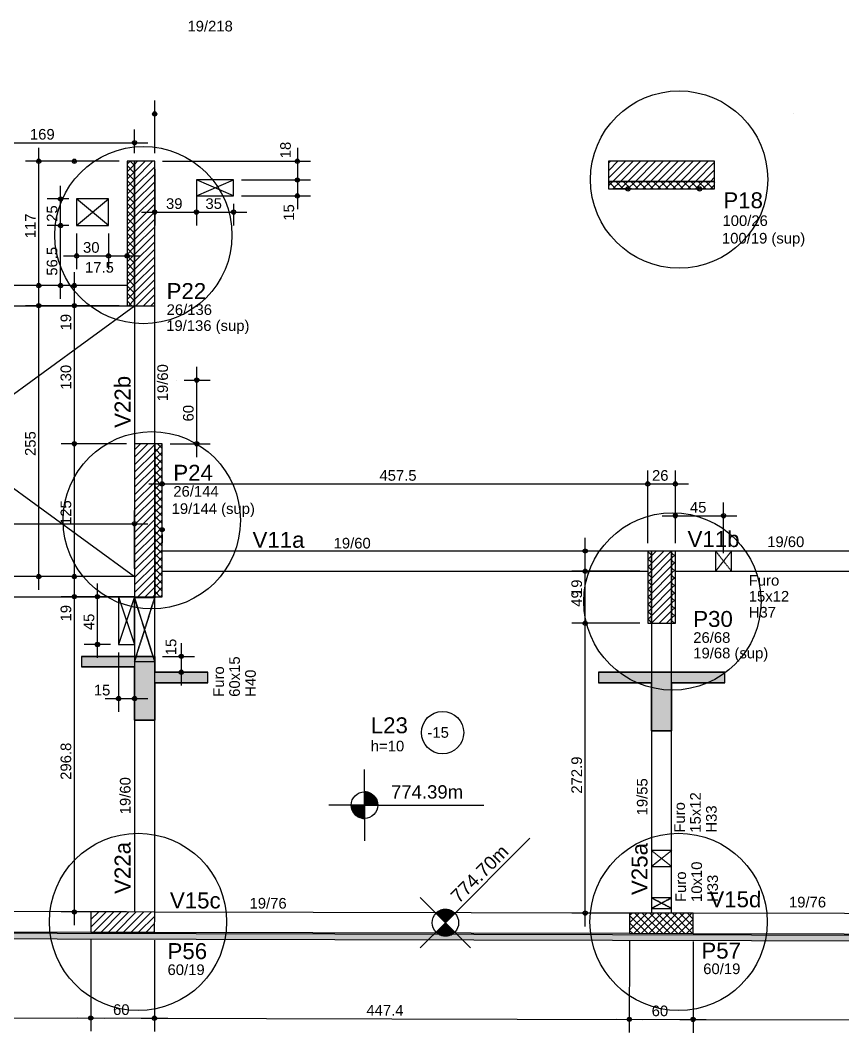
# Model space of a CAD drawing. Header units: millimetres. Extents: x 787 to 8287, y -592 to 17063.
# Drawn here: x 4364 to 5139, y 14304 to 15257 of the extents above; entities that cross this region are included whole.
import ezdxf

# ---------------------------------------------------------------- set-up
doc = ezdxf.new("R2010")
doc.units = ezdxf.units.MM
doc.linetypes.add('ESTILO_TQS_0001', pattern=[1, 0.7, -0.3])
for name, color, linetype in [('1', 1, 'Continuous'), ('10', 10, 'Continuous'), ('2', 2, 'Continuous'), ('3', 3, 'Continuous'), ('4', 4, 'Continuous'), ('6', 6, 'Continuous'), ('Painéis', 200, 'Continuous')]:
    doc.layers.add(name, color=color, linetype=linetype)
doc.styles.get("Standard").update_dxf_attribs({"font": 'arial.ttf'})

msp = doc.modelspace()

# ---------------------------------------------------------------- linework, layer by layer
at = {"layer": '1', "linetype": 'Continuous'}
for p, q in [((4490.8, 15131.8), (4490.8, 15181.41)), ((5092.3, 15168.91), (5092.3, 15168.91)), ((4471.8, 15131.8), (4471.8, 15154.21)), ((4290.31, 15141.71), (4484.3, 15141.71)), ((4381.67, 14994.8), (4381.67, 15136.8)), ((4625.19, 15136.8), (4625.19, 15094.18)), ((4457.3, 15124.3), (4369.17, 15124.3)), ((4457.3, 15124.3), (4402.65, 15124.3)), ((4464.8, 15121.46), (4467.65, 15124.3)), ((4464.8, 15124.3), (4464.8, 15124.3)), ((4464.8, 15124.3), (4464.8, 15124.3)), ((4464.8, 15114.39), (4471.8, 15121.39)), ((4464.8, 15120.17), (4471.8, 15113.17)), ((4467.74, 15124.3), (4471.8, 15120.24)), ((4471.8, 15107.25), (4488.86, 15124.3)), ((4471.8, 15114.32), (4481.79, 15124.3)), ((4471.8, 15121.39), (4474.72, 15124.3)), ((4471.8, 15124.3), (4471.8, 15124.3)), ((4490.8, 15124.3), (4490.8, 15124.3)), ((4490.8, 15124.3), (4490.8, 15124.3)), ((4490.8, 15124.3), (4490.8, 15124.3)), ((4498.3, 15124.3), (4637.69, 15124.3)), ((4918.3, 15108.26), (4934.34, 15124.3)), ((4918.3, 15115.33), (4927.26, 15124.3)), ((4918.3, 15122.41), (4920.19, 15124.3)), ((4918.3, 15124.3), (4918.3, 15124.3)), ((4918.3, 15124.3), (4918.3, 15124.3)), ((4918.3, 15124.3), (4918.3, 15124.3)), ((4918.3, 15124.3), (4918.3, 15124.3)), ((4918.3, 15124.3), (4918.3, 15124.3)), ((4918.3, 15124.3), (4918.3, 15124.3)), ((4922.41, 15105.3), (4941.41, 15124.3)), ((4929.48, 15105.3), (4948.48, 15124.3)), ((4936.55, 15105.3), (4955.55, 15124.3)), ((4943.62, 15105.3), (4962.62, 15124.3)), ((4950.69, 15105.3), (4969.69, 15124.3)), ((4957.76, 15105.3), (4976.76, 15124.3)), ((4964.83, 15105.3), (4983.83, 15124.3)), ((4971.9, 15105.3), (4990.9, 15124.3)), ((4978.98, 15105.3), (4997.98, 15124.3)), ((4986.05, 15105.3), (5005.05, 15124.3)), ((4993.12, 15105.3), (5012.12, 15124.3)), ((5000.19, 15105.3), (5018.3, 15123.41)), ((5018.3, 15124.3), (5018.3, 15124.3)), ((5018.3, 15124.3), (5018.3, 15124.3)), ((5018.3, 15124.3), (5018.3, 15124.3)), ((4464.8, 15107.32), (4471.8, 15114.32)), ((4464.8, 15113.1), (4471.8, 15106.1)), ((4471.8, 15100.18), (4490.8, 15119.18)), ((4471.8, 15093.1), (4490.8, 15112.1)), ((4490.8, 15116.8), (4490.8, 15063.94)), ((4625.19, 15119.18), (4625.19, 15079.18)), ((4968.3, 15114.8), (4968.3, 15114.8)), ((5007.26, 15105.3), (5018.3, 15116.34)), ((4402.13, 15051.3), (4402.13, 15101.3)), ((4464.8, 15100.25), (4471.8, 15107.25)), ((4464.8, 15106.03), (4471.8, 15099.03)), ((4471.8, 15086.03), (4490.8, 15105.03)), ((4530.12, 15106.68), (4530.12, 15106.68)), ((4565.12, 15106.68), (4565.12, 15106.68)), ((4565.12, 15106.68), (4565.12, 15106.68)), ((4572.62, 15106.68), (4637.69, 15106.68)), ((4572.62, 15106.68), (4637.69, 15106.68)), ((4918.3, 15101.19), (4922.41, 15105.3)), ((4918.3, 15105.09), (4925.08, 15098.3)), ((4922.48, 15098.3), (4929.48, 15105.3)), ((4925.15, 15105.3), (4932.15, 15098.3)), ((4929.55, 15098.3), (4936.55, 15105.3)), ((4932.22, 15105.3), (4939.22, 15098.3)), ((4936.62, 15098.3), (4943.62, 15105.3)), ((4939.29, 15105.3), (4946.29, 15098.3)), ((4943.69, 15098.3), (4950.69, 15105.3)), ((4946.36, 15105.3), (4953.36, 15098.3)), ((4950.76, 15098.3), (4957.76, 15105.3)), ((4953.43, 15105.3), (4960.43, 15098.3)), ((4957.83, 15098.3), (4964.83, 15105.3)), ((4960.5, 15105.3), (4967.5, 15098.3)), ((4964.9, 15098.3), (4971.9, 15105.3)), ((4967.57, 15105.3), (4974.57, 15098.3)), ((4971.98, 15098.3), (4978.98, 15105.3)), ((4974.64, 15105.3), (4981.64, 15098.3)), ((4979.05, 15098.3), (4986.05, 15105.3)), ((4981.72, 15105.3), (4988.72, 15098.3)), ((4986.12, 15098.3), (4993.12, 15105.3)), ((4988.79, 15105.3), (4995.79, 15098.3)), ((4993.19, 15098.3), (5000.19, 15105.3)), ((4995.86, 15105.3), (5002.86, 15098.3)), ((5000.26, 15098.3), (5007.26, 15105.3)), ((5002.93, 15105.3), (5009.93, 15098.3)), ((5007.33, 15098.3), (5014.33, 15105.3)), ((5010, 15105.3), (5017, 15098.3)), ((5014.33, 15105.3), (5018.3, 15109.27)), ((5014.4, 15098.3), (5018.3, 15102.2)), ((5017.07, 15105.3), (5018.3, 15104.08)), ((4464.8, 15093.18), (4471.8, 15100.18)), ((4464.8, 15098.96), (4471.8, 15091.96)), ((4464.8, 15086.1), (4471.8, 15093.11)), ((4464.8, 15091.89), (4471.8, 15084.89)), ((4471.8, 15078.96), (4490.8, 15097.96)), ((4530.12, 15099.18), (4530.12, 15063.94)), ((4530.12, 15091.68), (4530.12, 15091.68)), ((4565.12, 15091.68), (4565.12, 15091.68)), ((4565.12, 15091.68), (4565.12, 15091.68)), ((4572.62, 15091.68), (4637.69, 15091.68)), ((4918.3, 15098.3), (4918.3, 15098.3)), ((4918.3, 15098.3), (4918.3, 15098.3)), ((4918.3, 15098.3), (4918.3, 15098.3)), ((4939.9, 15098.3), (4924.05, 15098.3)), ((4947.4, 15098.3), (4947.4, 15098.3)), ((4986.89, 15098.3), (4986.89, 15098.3)), ((4994.39, 15098.3), (5016.56, 15098.3)), ((5018.3, 15098.3), (5018.3, 15098.3)), ((4409.81, 15088.8), (4389.63, 15088.8)), ((4417.31, 15088.8), (4417.31, 15088.8)), ((4464.8, 15079.03), (4471.8, 15086.03)), ((4464.8, 15084.82), (4471.8, 15077.82)), ((4471.8, 15071.89), (4490.8, 15090.89)), ((4471.8, 15064.82), (4490.8, 15083.82)), ((4530.12, 15084.18), (4530.12, 15063.94)), ((4565.12, 15084.18), (4565.12, 15063.94)), ((4402.13, 14994.8), (4402.13, 15076.3)), ((4464.8, 15071.96), (4471.8, 15078.96)), ((4464.8, 15077.75), (4471.8, 15070.75)), ((4471.8, 15057.75), (4490.8, 15076.75)), ((4478.3, 15076.44), (4542.62, 15076.44)), ((4517.62, 15076.44), (4577.62, 15076.44)), ((4409.81, 15063.8), (4389.63, 15063.8)), ((4409.81, 15063.8), (4389.63, 15063.8)), ((4417.31, 15063.8), (4417.31, 15063.8)), ((4417.31, 15063.8), (4417.31, 15063.8)), ((4417.31, 15063.8), (4417.31, 15063.8)), ((4447.31, 15063.8), (4447.31, 15063.8)), ((4447.31, 15063.8), (4447.31, 15063.8)), ((4464.8, 15064.89), (4471.8, 15071.89)), ((4464.8, 15070.68), (4471.8, 15063.67)), ((4464.8, 15057.82), (4471.8, 15064.82)), ((4464.8, 15063.6), (4471.8, 15056.6)), ((4471.8, 15050.68), (4490.8, 15069.68)), ((4417.31, 15056.3), (4417.31, 15022.67)), ((4447.31, 15056.3), (4447.31, 15022.67)), ((4447.31, 15056.3), (4447.31, 15022.67)), ((4464.8, 15050.75), (4471.8, 15057.75)), ((4464.8, 15056.78), (4464.8, 15056.78)), ((4464.8, 15056.53), (4471.8, 15049.53)), ((4471.8, 15043.61), (4490.8, 15062.61)), ((4471.8, 15036.54), (4490.8, 15055.54)), ((4481.3, 15056.3), (4481.3, 15056.3)), ((4464.8, 15043.68), (4471.8, 15050.68)), ((4464.8, 15049.46), (4471.8, 15042.46)), ((4464.8, 15049.28), (4464.8, 15022.67)), ((4464.8, 15036.61), (4471.8, 15043.61)), ((4471.8, 15029.46), (4490.8, 15048.46)), ((4404.81, 15035.17), (4459.81, 15035.17)), ((4434.81, 15035.17), (4477.3, 15035.17)), ((4464.8, 15042.39), (4471.8, 15035.39)), ((4464.8, 15029.54), (4471.8, 15036.54)), ((4464.8, 15035.32), (4471.8, 15028.32)), ((4471.8, 15022.39), (4490.8, 15041.39)), ((4471.8, 15015.32), (4490.8, 15034.32)), ((4464.8, 15022.46), (4471.8, 15029.47)), ((4464.8, 15028.25), (4471.8, 15021.25)), ((4471.8, 15008.25), (4490.8, 15027.25)), ((4415.15, 14975.8), (4415.15, 15019.8)), ((4464.8, 15015.39), (4471.8, 15022.4)), ((4464.8, 15021.18), (4471.8, 15014.18)), ((4464.8, 15008.32), (4471.8, 15015.33)), ((4471.8, 15001.18), (4490.8, 15020.18)), ((4440.61, 15007.3), (4369.17, 15007.3)), ((4414.13, 15007.3), (4389.63, 15007.3)), ((4440.61, 15007.3), (4402.65, 15007.3)), ((4421.63, 15007.3), (4421.63, 15007.3)), ((4448.11, 15007.3), (4448.11, 15007.3)), ((4448.11, 15007.3), (4448.11, 15007.3)), ((4464.8, 15014.11), (4471.8, 15007.1)), ((4464.8, 15001.25), (4471.8, 15008.25)), ((4464.8, 15007.04), (4471.8, 15000.03)), ((4471.8, 14994.11), (4490.8, 15013.11)), ((4473.07, 14988.3), (4490.8, 15006.04)), ((4381.67, 14720.8), (4381.67, 15000.8)), ((4415.15, 14845.8), (4415.15, 15000.8)), ((4464.8, 14994.18), (4471.8, 15001.18)), ((4464.8, 14999.97), (4471.8, 14992.96)), ((4480.14, 14988.3), (4490.8, 14998.97)), ((4457.3, 14988.3), (4369.17, 14988.3)), ((4449.8, 14988.3), (4402.65, 14988.3)), ((4449.8, 14988.3), (4402.65, 14988.3)), ((4457.3, 14988.3), (4457.3, 14988.3)), ((4457.3, 14988.3), (4457.3, 14988.3)), ((4464.8, 14992.89), (4469.39, 14988.3)), ((4464.8, 14988.3), (4464.8, 14988.3)), ((4466, 14988.3), (4471.8, 14994.11)), ((4487.21, 14988.3), (4490.8, 14991.9)), ((4530.48, 14845.8), (4530.48, 14930.8)), ((4511.02, 14918.3), (4511.02, 14918.3)), ((4518.52, 14918.3), (4542.98, 14918.3)), ((4415.15, 14720.8), (4415.15, 14870.8)), ((4464.3, 14858.3), (4402.65, 14858.3)), ((4464.3, 14858.3), (4402.65, 14858.3)), ((4471.8, 14845.62), (4484.49, 14858.3)), ((4471.8, 14852.69), (4477.42, 14858.3)), ((4471.8, 14858.3), (4471.8, 14858.3)), ((4471.8, 14858.3), (4471.8, 14858.3)), ((4471.8, 14838.55), (4490.8, 14857.55)), ((4490.8, 14857.55), (4491.56, 14858.3)), ((4490.8, 14850.48), (4497.8, 14857.48)), ((4490.8, 14853.75), (4497.8, 14846.75)), ((4493.32, 14858.3), (4497.8, 14853.83)), ((4497.8, 14858.3), (4497.8, 14858.3)), ((4505.3, 14858.3), (4542.98, 14858.3)), ((4471.8, 14831.48), (4490.8, 14850.48)), ((4471.8, 14824.41), (4490.8, 14843.41)), ((4490.8, 14843.41), (4497.8, 14850.41)), ((4490.8, 14846.68), (4497.8, 14839.68)), ((4471.8, 14817.34), (4490.8, 14836.34)), ((4490.8, 14836.34), (4497.8, 14843.34)), ((4490.8, 14839.61), (4497.8, 14832.61)), ((4490.8, 14829.26), (4497.8, 14836.26)), ((4471.8, 14810.26), (4490.8, 14829.26)), ((4490.8, 14832.54), (4497.8, 14825.54)), ((4490.8, 14822.19), (4497.8, 14829.19)), ((4490.8, 14825.47), (4497.8, 14818.47)), ((4497.8, 14764.8), (4497.8, 14832.99)), ((4955.3, 14764.8), (4955.3, 14832.99)), ((4955.3, 14764.8), (4955.3, 14832.99)), ((4981.3, 14764.8), (4981.3, 14832.99)), ((4981.3, 14764.8), (4981.3, 14832.99)), ((4471.8, 14803.19), (4490.8, 14822.19)), ((4471.8, 14796.12), (4490.8, 14815.12)), ((4485.3, 14820.49), (4967.8, 14820.49)), ((4490.8, 14815.12), (4497.8, 14822.12)), ((4490.8, 14818.4), (4497.8, 14811.4)), ((4490.8, 14808.05), (4497.8, 14815.05)), ((4942.8, 14820.49), (4993.8, 14820.49)), ((4471.8, 14789.05), (4490.8, 14808.05)), ((4490.8, 14811.33), (4497.8, 14804.33)), ((4490.8, 14800.98), (4497.8, 14807.98)), ((4471.8, 14781.98), (4490.8, 14800.98)), ((4490.8, 14804.26), (4497.8, 14797.26)), ((4490.8, 14793.91), (4497.8, 14800.91)), ((4490.8, 14797.19), (4497.8, 14790.19)), ((4981.3, 14764.8), (4981.3, 14802.99)), ((5026.7, 14755.3), (5026.7, 14802.99)), ((4471.8, 14740.8), (4471.8, 14795.5)), ((4471.8, 14774.91), (4490.8, 14793.91)), ((4471.8, 14767.84), (4490.8, 14786.84)), ((4481.3, 14786.3), (4481.3, 14786.3)), ((4490.8, 14786.84), (4497.8, 14793.84)), ((4490.8, 14790.12), (4497.8, 14783.12)), ((4490.8, 14779.77), (4497.8, 14786.77)), ((4968.8, 14790.49), (5039.2, 14790.49)), ((4109.3, 14783), (4484.3, 14783)), ((4471.8, 14760.77), (4490.8, 14779.77)), ((4490.8, 14783.04), (4497.8, 14776.04)), ((4490.8, 14772.7), (4497.8, 14779.7)), ((4497.8, 14780.37), (4497.8, 14780.37)), ((4471.8, 14753.7), (4490.8, 14772.7)), ((4490.8, 14775.97), (4497.8, 14768.97)), ((4490.8, 14765.62), (4497.8, 14772.62)), ((4490.8, 14768.9), (4497.8, 14761.9)), ((4497.8, 14772.87), (4497.8, 14764.92)), ((4896.34, 14725.8), (4896.34, 14769.8)), ((4471.8, 14746.62), (4490.8, 14765.62)), ((4471.8, 14739.55), (4490.8, 14758.55)), ((4490.8, 14758.55), (4497.8, 14765.55)), ((4490.8, 14761.83), (4497.8, 14754.83)), ((4490.8, 14751.48), (4497.8, 14758.48)), ((4471.8, 14732.48), (4490.8, 14751.48)), ((4490.8, 14754.76), (4497.8, 14747.76)), ((4490.8, 14744.41), (4497.8, 14751.41)), ((4497.8, 14757.3), (4497.8, 14757.3)), ((4911.61, 14757.3), (4883.84, 14757.3)), ((4911.61, 14757.3), (4883.84, 14757.3)), ((4896.34, 14676.81), (4896.34, 14750.8)), ((4919.11, 14757.3), (4919.11, 14757.3)), ((4919.11, 14757.3), (4919.11, 14757.3)), ((4955.3, 14756.36), (4956.24, 14757.3)), ((4955.3, 14757.3), (4955.3, 14757.3)), ((4955.3, 14757.3), (4955.3, 14757.3)), ((4955.3, 14756.95), (4958.8, 14753.45)), ((4955.3, 14749.29), (4958.8, 14752.79)), ((4955.3, 14749.88), (4958.8, 14746.38)), ((4958.8, 14738.65), (4977.46, 14757.31)), ((4958.8, 14745.72), (4970.39, 14757.31)), ((4958.8, 14752.79), (4963.32, 14757.31)), ((4958.8, 14731.57), (4977.8, 14750.57)), ((4977.8, 14755.67), (4981.3, 14752.17)), ((4977.8, 14750.57), (4981.3, 14754.07)), ((4977.8, 14748.6), (4981.3, 14745.1)), ((4981.3, 14757.3), (4981.3, 14757.3)), ((4981.3, 14757.3), (4981.3, 14757.3)), ((4981.3, 14757.3), (4981.3, 14757.3)), ((4415.15, 14701.8), (4415.15, 14745.8)), ((4471.8, 14725.41), (4490.8, 14744.41)), ((4490.8, 14747.69), (4497.8, 14740.69)), ((4490.8, 14737.34), (4497.8, 14744.34)), ((4490.8, 14740.62), (4497.8, 14733.62)), ((4955.3, 14742.22), (4958.8, 14745.72)), ((4955.3, 14742.81), (4958.8, 14739.31)), ((4955.3, 14735.15), (4958.8, 14738.65)), ((4958.8, 14724.5), (4977.8, 14743.5)), ((4977.8, 14743.5), (4981.3, 14747)), ((4977.8, 14741.53), (4981.3, 14738.03)), ((4977.8, 14736.43), (4981.3, 14739.93)), ((5026.7, 14747.8), (5026.7, 14747.8)), ((4464.3, 14733.3), (4369.17, 14733.3)), ((4429.86, 14733.3), (4402.65, 14733.3)), ((4429.86, 14733.3), (4402.65, 14733.3)), ((4437.36, 14733.3), (4437.36, 14733.3)), ((4437.36, 14733.3), (4437.36, 14733.3)), ((4471.8, 14718.34), (4490.8, 14737.34)), ((4471.8, 14733.3), (4471.8, 14733.3)), ((4471.8, 14733.3), (4471.8, 14733.3)), ((4474.84, 14714.3), (4490.8, 14730.27)), ((4490.8, 14730.27), (4497.8, 14737.27)), ((4490.8, 14733.55), (4497.8, 14726.55)), ((4490.8, 14723.2), (4497.8, 14730.2)), ((4509.8, 14738.3), (4509.8, 14738.3)), ((4517.3, 14738.3), (4626.44, 14738.3)), ((4947.8, 14738.3), (4883.84, 14738.3)), ((4947.8, 14738.3), (4883.84, 14738.3)), ((4955.3, 14738.3), (4955.3, 14738.3)), ((4955.3, 14738.3), (4955.3, 14738.3)), ((4955.3, 14735.74), (4958.8, 14732.24)), ((4955.3, 14728.07), (4958.8, 14731.57)), ((4958.8, 14717.43), (4977.8, 14736.43)), ((4958.8, 14710.36), (4977.8, 14729.36)), ((4977.8, 14734.45), (4981.3, 14730.95)), ((4977.8, 14729.36), (4981.3, 14732.86)), ((4415.15, 14404.96), (4415.15, 14726.8)), ((4436.89, 14656.8), (4436.89, 14726.8)), ((4481.91, 14714.3), (4490.8, 14723.2)), ((4490.8, 14726.48), (4497.8, 14719.48)), ((4490.8, 14716.13), (4497.8, 14723.13)), ((4497.8, 14726.3), (4497.8, 14726.3)), ((4955.3, 14728.67), (4958.8, 14725.17)), ((4955.3, 14721), (4958.8, 14724.5)), ((4955.3, 14721.6), (4958.8, 14718.1)), ((4958.8, 14703.29), (4977.8, 14722.29)), ((4968.3, 14723.31), (4968.3, 14723.31)), ((4977.8, 14727.38), (4981.3, 14723.88)), ((4977.8, 14722.29), (4981.3, 14725.79)), ((4977.8, 14720.31), (4981.3, 14716.81)), ((4464.3, 14714.3), (4402.65, 14714.3)), ((4464.3, 14714.3), (4402.65, 14714.3)), ((4449.31, 14714.3), (4424.39, 14714.3)), ((4456.81, 14714.3), (4456.81, 14714.3)), ((4471.8, 14714.3), (4471.8, 14714.3)), ((4471.8, 14714.3), (4471.8, 14714.3)), ((4488.98, 14714.3), (4490.8, 14716.13)), ((4490.8, 14719.4), (4495.9, 14714.3)), ((4496.05, 14714.3), (4497.8, 14716.06)), ((4955.3, 14713.93), (4958.8, 14717.43)), ((4955.3, 14714.53), (4958.8, 14711.03)), ((4955.3, 14706.86), (4958.8, 14710.36)), ((4958.8, 14696.22), (4977.8, 14715.22)), ((4977.8, 14715.22), (4981.3, 14718.72)), ((4977.8, 14713.24), (4981.3, 14709.74)), ((4977.8, 14708.15), (4981.3, 14711.65)), ((4896.34, 14403.92), (4896.34, 14701.81)), ((4955.3, 14707.46), (4958.8, 14703.96)), ((4955.3, 14699.79), (4958.8, 14703.29)), ((4958.96, 14689.31), (4977.8, 14708.15)), ((4966.03, 14689.31), (4977.8, 14701.08)), ((4977.8, 14706.17), (4981.3, 14702.67)), ((4977.8, 14701.08), (4981.3, 14704.58)), ((4955.3, 14700.39), (4958.8, 14696.89)), ((4955.3, 14692.72), (4958.8, 14696.22)), ((4955.3, 14693.32), (4958.8, 14689.82)), ((4973.1, 14689.31), (4977.8, 14694.01)), ((4977.8, 14699.1), (4981.3, 14695.6)), ((4977.8, 14694.01), (4981.3, 14697.51)), ((4977.8, 14692.03), (4980.52, 14689.31)), ((4947.8, 14689.31), (4883.84, 14689.31)), ((4947.8, 14689.31), (4883.84, 14689.31)), ((4955.3, 14689.31), (4955.3, 14689.31)), ((4955.3, 14689.31), (4955.3, 14689.31)), ((4980.17, 14689.31), (4981.3, 14690.43)), ((4449.31, 14669.3), (4424.39, 14669.3)), ((4456.81, 14669.3), (4456.81, 14669.3)), ((4456.81, 14669.3), (4456.81, 14669.3)), ((4471.81, 14669.3), (4471.81, 14669.3)), ((4515.8, 14670.64), (4515.8, 14630.64)), ((4456.81, 14661.8), (4456.81, 14605.85)), ((4471.81, 14661.8), (4471.81, 14605.85)), ((4490.8, 14658.14), (4490.8, 14658.14)), ((4498.3, 14658.14), (4528.3, 14658.14)), ((4490.8, 14643.14), (4490.8, 14643.14)), ((4498.3, 14643.14), (4528.3, 14643.14)), ((4444.31, 14618.35), (4484.31, 14618.35)), ((4688.43, 14518.03), (4688.43, 14551.59)), ((4688.43, 14530.53), (4688.43, 14505.53)), ((4688.43, 14529.93), (4692.26, 14529.93)), ((4688.43, 14529.13), (4694.16, 14529.13)), ((4688.43, 14528.34), (4695.49, 14528.34)), ((4688.43, 14527.55), (4696.53, 14527.55)), ((4688.43, 14526.75), (4697.37, 14526.75)), ((4688.43, 14525.96), (4698.08, 14525.96)), ((4688.43, 14525.17), (4698.69, 14525.17)), ((4688.43, 14524.38), (4699.2, 14524.38)), ((4688.43, 14523.58), (4699.63, 14523.58)), ((4688.43, 14522.79), (4699.99, 14522.79)), ((4688.43, 14522), (4700.28, 14522)), ((4688.43, 14521.2), (4700.52, 14521.2)), ((4688.43, 14520.41), (4700.7, 14520.41)), ((4688.43, 14519.62), (4700.82, 14519.62)), ((4688.43, 14518.03), (4654.87, 14518.03)), ((4675.93, 14518.03), (4700.93, 14518.03)), ((4688.43, 14517.24), (4675.93, 14517.24)), ((4688.43, 14516.45), (4676.03, 14516.45)), ((4688.43, 14515.65), (4676.15, 14515.65)), ((4688.43, 14514.86), (4676.33, 14514.86)), ((4688.43, 14514.07), (4676.57, 14514.07)), ((4688.43, 14513.28), (4676.87, 14513.28)), ((4688.43, 14512.48), (4677.23, 14512.48)), ((4688.43, 14511.69), (4677.65, 14511.69)), ((4688.43, 14510.9), (4678.16, 14510.9)), ((4688.43, 14510.1), (4678.76, 14510.1)), ((4688.43, 14518.83), (4700.9, 14518.83)), ((4688.43, 14518.03), (4800.93, 14518.03)), ((4688.43, 14518.03), (4688.43, 14484.47)), ((4688.43, 14509.31), (4679.47, 14509.31)), ((4688.43, 14508.52), (4680.32, 14508.52)), ((4688.43, 14507.73), (4681.35, 14507.73)), ((4688.43, 14506.93), (4682.68, 14506.93)), ((4688.43, 14506.14), (4684.58, 14506.14)), ((4764.66, 14407.37), (4844.21, 14486.92)), ((4764.66, 14407.37), (4740.93, 14431.1)), ((4464.3, 14417.46), (4402.65, 14417.46)), ((4430.77, 14403.22), (4445.15, 14417.52)), ((4430.79, 14410.29), (4438.08, 14417.54)), ((4430.81, 14417.36), (4431.01, 14417.56)), ((4433.18, 14398.55), (4452.22, 14417.51)), ((4440.25, 14398.53), (4459.29, 14417.49)), ((4447.32, 14398.52), (4466.36, 14417.47)), ((4454.39, 14398.5), (4473.43, 14417.45)), ((4461.46, 14398.48), (4480.5, 14417.44)), ((4468.53, 14398.47), (4487.58, 14417.42)), ((4471.8, 14417.46), (4471.8, 14417.46)), ((4755.82, 14416.21), (4773.5, 14398.53)), ((4755.82, 14398.53), (4773.5, 14416.21)), ((4756.25, 14415.78), (4758.96, 14418.49)), ((4756.81, 14415.22), (4760.86, 14419.28)), ((4757.37, 14414.66), (4762.37, 14419.66)), ((4757.93, 14414.1), (4763.66, 14419.83)), ((4758.49, 14413.54), (4764.82, 14419.87)), ((4759.05, 14412.98), (4765.88, 14419.81)), ((4759.61, 14412.42), (4766.87, 14419.68)), ((4760.17, 14411.86), (4767.79, 14419.48)), ((4760.73, 14411.3), (4768.65, 14419.22)), ((4761.29, 14410.74), (4769.47, 14418.91)), ((4761.86, 14410.18), (4770.24, 14418.56)), ((4762.42, 14409.62), (4770.97, 14418.17)), ((4762.98, 14409.06), (4771.65, 14417.73)), ((4763.54, 14408.49), (4772.3, 14417.26)), ((4764.1, 14407.93), (4772.92, 14416.75)), ((4951.3, 14416.42), (4883.84, 14416.42)), ((4938.16, 14400.27), (4954.4, 14416.43)), ((4938.18, 14407.35), (4947.33, 14416.45)), ((4938.2, 14414.42), (4940.26, 14416.47)), ((4942.42, 14397.46), (4961.47, 14416.41)), ((4943.09, 14416.46), (4962.05, 14397.41)), ((4949.49, 14397.44), (4968.54, 14416.4)), ((4950.16, 14416.44), (4969.12, 14397.4)), ((4956.56, 14397.43), (4975.61, 14416.38)), ((4957.23, 14416.42), (4976.19, 14397.38)), ((4958.8, 14416.42), (4958.8, 14416.42)), ((4963.64, 14397.41), (4982.68, 14416.36)), ((4964.3, 14416.41), (4983.26, 14397.36)), ((4970.71, 14397.39), (4989.75, 14416.35)), ((4971.38, 14416.39), (4990.33, 14397.34)), ((4977.78, 14397.37), (4996.82, 14416.33)), ((4978.45, 14416.37), (4997.4, 14397.33)), ((4985.52, 14416.36), (4998.17, 14403.64)), ((4992.59, 14416.34), (4998.19, 14410.71)), ((4460.79, 14407.98), (4460.79, 14407.98)), ((4475.6, 14398.45), (4490.8, 14413.57)), ((4482.67, 14398.43), (4490.78, 14406.5)), ((4764.66, 14407.37), (4740.93, 14383.64)), ((4765.22, 14406.81), (4756.38, 14397.97)), ((4765.78, 14406.25), (4757.01, 14397.49)), ((4766.34, 14405.69), (4757.66, 14397.01)), ((4766.9, 14405.13), (4758.35, 14396.58)), ((4764.66, 14407.37), (4788.39, 14383.64)), ((4938.18, 14407.22), (4947.9, 14397.45)), ((4938.2, 14414.29), (4954.97, 14397.43)), ((4968.18, 14406.9), (4968.18, 14406.9)), ((4984.85, 14397.36), (4998.19, 14410.63)), ((4430.76, 14398.6), (4430.76, 14398.6)), ((4430.76, 14398.6), (4430.76, 14398.6)), ((4489.74, 14398.42), (4490.77, 14399.43)), ((4490.76, 14398.45), (4490.76, 14398.45)), ((4490.76, 14398.45), (4490.76, 14398.45)), ((4767.46, 14404.57), (4759.08, 14396.19)), ((4768.02, 14404.01), (4759.85, 14395.84)), ((4768.58, 14403.45), (4760.66, 14395.53)), ((4769.14, 14402.89), (4761.53, 14395.27)), ((4769.7, 14402.33), (4762.45, 14395.07)), ((4770.26, 14401.77), (4763.43, 14394.93)), ((4770.83, 14401.21), (4764.49, 14394.87)), ((4771.39, 14400.65), (4765.65, 14394.91)), ((4771.95, 14400.09), (4766.95, 14395.08)), ((4772.51, 14399.52), (4768.44, 14395.46)), ((4773.07, 14398.96), (4770.35, 14396.24)), ((4938.16, 14400.15), (4940.83, 14397.46)), ((4938.16, 14397.38), (4938.16, 14397.38)), ((4938.16, 14397.38), (4938.16, 14397.38)), ((4991.92, 14397.34), (4998.17, 14403.56)), ((4998.16, 14397.23), (4998.16, 14397.23)), ((4998.16, 14397.23), (4998.16, 14397.23)), ((4430.75, 14391.1), (4430.54, 14305.1)), ((4430.75, 14391.1), (4430.54, 14305.1)), ((4490.75, 14390.95), (4490.54, 14304.96)), ((4490.75, 14390.95), (4490.54, 14304.96)), ((4938.14, 14389.88), (4937.93, 14303.88)), ((4998.14, 14389.73), (4997.93, 14303.74)), ((4998.14, 14389.73), (4997.93, 14303.74)), ((3929.57, 14318.8), (4443.07, 14317.57)), ((4418.07, 14317.63), (4503.07, 14317.43)), ((4478.07, 14317.49), (4950.46, 14316.35)), ((4925.46, 14316.41), (5010.46, 14316.21)), ((4985.46, 14316.27), (5437.56, 14315.18))]:
    msp.add_line(p, q, dxfattribs=at)
for points in [[(4464.8, 15007.3), (3921.8, 15007.3)], [(3921.8, 14988.3), (4464.8, 14988.3)], [(4471.8, 14988.3), (4471.8, 14858.3)], [(4490.8, 14858.3), (4490.8, 14988.3)], [(4955.3, 14757.3), (4497.8, 14757.3)], [(5442.31, 14757.3), (4981.3, 14757.3)], [(4471.8, 14733.3), (3921.81, 14733.3)], [(4497.8, 14738.3), (4955.3, 14738.3)], [(4981.3, 14738.3), (5442.31, 14738.3)], [(3921.81, 14714.3), (4471.8, 14714.3)], [(4471.8, 14714.3), (4471.8, 14417.46)], [(4490.8, 14417.59), (4490.8, 14714.3)], [(4958.8, 14689.31), (4958.8, 14416.42)], [(4977.8, 14416.38), (4977.8, 14689.31)], [(4688.43, 14530.53), (4688.43, 14518.03), (4700.93, 14518.03), (4700.92, 14518.49), (4700.86, 14519.28), (4700.76, 14520.07), (4700.6, 14520.89), (4700.4, 14521.62), (4700.12, 14522.45), (4699.78, 14523.25), (4699.41, 14524.01), (4698.93, 14524.81), (4698.35, 14525.63), (4697.65, 14526.46), (4697.06, 14527.07), (4696.27, 14527.76), (4695.73, 14528.18), (4695.14, 14528.57), (4694.44, 14528.99), (4693.73, 14529.35), (4692.65, 14529.8), (4691.66, 14530.11), (4690.87, 14530.29), (4689.91, 14530.45), (4689.13, 14530.51), (4688.43, 14530.53)], [(4688.43, 14505.53), (4688.43, 14518.03), (4675.93, 14518.03), (4675.93, 14517.58), (4675.99, 14516.79), (4676.09, 14516), (4676.26, 14515.18), (4676.45, 14514.44), (4676.73, 14513.62), (4677.07, 14512.82), (4677.45, 14512.06), (4677.92, 14511.26), (4678.5, 14510.44), (4679.2, 14509.6), (4679.79, 14509), (4680.58, 14508.3), (4681.12, 14507.89), (4681.71, 14507.49), (4682.41, 14507.07), (4683.12, 14506.72), (4684.2, 14506.27), (4685.19, 14505.96), (4685.98, 14505.77), (4686.95, 14505.62), (4687.73, 14505.55), (4688.43, 14505.53)], [(4430.81, 14417.54), (3942.31, 14418.86)], [(4938.2, 14416.47), (4490.81, 14417.4)], [(4755.82, 14416.21), (4764.66, 14407.37), (4773.5, 14416.21), (4773.17, 14416.53), (4772.57, 14417.05), (4771.94, 14417.53), (4771.25, 14418), (4770.59, 14418.38), (4769.81, 14418.76), (4769, 14419.09), (4768.2, 14419.36), (4767.3, 14419.59), (4766.31, 14419.76), (4765.22, 14419.86), (4764.38, 14419.87), (4763.32, 14419.8), (4762.65, 14419.71), (4761.96, 14419.58), (4761.16, 14419.37), (4760.41, 14419.13), (4759.33, 14418.68), (4758.41, 14418.2), (4757.72, 14417.77), (4756.93, 14417.2), (4756.33, 14416.69), (4755.82, 14416.21)], [(5425.3, 14415.28), (4998.2, 14416.33)], [(4773.5, 14398.53), (4764.66, 14407.37), (4755.82, 14398.53), (4756.15, 14398.22), (4756.74, 14397.7), (4757.38, 14397.21), (4758.07, 14396.75), (4758.73, 14396.37), (4759.51, 14395.98), (4760.32, 14395.65), (4761.12, 14395.39), (4762.02, 14395.16), (4763.01, 14394.98), (4764.09, 14394.89), (4764.94, 14394.88), (4765.99, 14394.95), (4766.67, 14395.04), (4767.36, 14395.17), (4768.16, 14395.37), (4768.91, 14395.62), (4769.99, 14396.07), (4770.91, 14396.55), (4771.6, 14396.98), (4772.39, 14397.55), (4772.99, 14398.05), (4773.5, 14398.53)], [(3483.31, 14399.3), (3483.29, 14394.3), (6883.77, 14386.16), (6883.79, 14391.16), (3483.31, 14399.3)], [(3942.26, 14399.86), (4430.76, 14398.54)], [(4490.76, 14398.4), (4938.16, 14397.47)], [(4998.16, 14397.33), (5425.25, 14396.28)]]:
    msp.add_lwpolyline(points, dxfattribs=at)
at = {"layer": '1', "linetype": 'ESTILO_TQS_0001'}
for points in [[(5026.7, 14747.8), (5019.2, 14738.3), (5034.2, 14738.3), (5026.7, 14747.8), (5034.2, 14738.3), (5034.2, 14757.3), (5026.7, 14747.8), (5034.2, 14757.3), (5019.2, 14757.3), (5026.7, 14747.8), (5019.2, 14757.3), (5019.2, 14738.3), (5026.7, 14747.8)], [(4481.3, 14683.3), (4490.8, 14653.3), (4490.8, 14713.3), (4481.3, 14683.3), (4490.8, 14713.3), (4471.8, 14713.3), (4481.3, 14683.3), (4471.8, 14713.3), (4471.8, 14653.3), (4481.3, 14683.3), (4471.8, 14653.3), (4490.8, 14653.3), (4481.3, 14683.3)], [(4968.3, 14467.79), (4977.8, 14460.29), (4977.8, 14475.29), (4968.3, 14467.79), (4977.8, 14475.29), (4958.8, 14475.29), (4968.3, 14467.79), (4958.8, 14475.29), (4958.8, 14460.29), (4968.3, 14467.79), (4958.8, 14460.29), (4977.8, 14460.29), (4968.3, 14467.79)], [(4968.3, 14425.77), (4977.8, 14420.77), (4977.8, 14430.77), (4968.3, 14425.77), (4977.8, 14430.77), (4958.8, 14430.77), (4968.3, 14425.77), (4958.8, 14430.77), (4958.8, 14420.77), (4968.3, 14425.77), (4958.8, 14420.77), (4977.8, 14420.77), (4968.3, 14425.77)]]:
    msp.add_lwpolyline(points, dxfattribs=at)
at = {"layer": '1', "linetype": 'Continuous'}
for centre, radius in [((4490.8, 15168.91), 2), ((4490.8, 15168.91), 1), ((4471.8, 15141.71), 2), ((4471.8, 15141.71), 1), ((4381.67, 15124.3), 2), ((4381.67, 15124.3), 1), ((4415.15, 15124.3), 2), ((4415.15, 15124.3), 1), ((4625.19, 15124.3), 2), ((4625.19, 15124.3), 1), ((4625.19, 15106.68), 2), ((4625.19, 15106.68), 2), ((4625.19, 15106.68), 1), ((4625.19, 15106.68), 1), ((4625.19, 15091.68), 2), ((4625.19, 15091.68), 1), ((4936.55, 15098.3), 2), ((4936.55, 15098.3), 1), ((5004.06, 15098.3), 2), ((5004.06, 15098.3), 1), ((4402.13, 15088.8), 2), ((4402.13, 15088.8), 1), ((4490.8, 15076.44), 2), ((4490.8, 15076.44), 1), ((4530.12, 15076.44), 2), ((4530.12, 15076.44), 2), ((4530.12, 15076.44), 1), ((4530.12, 15076.44), 1), ((4565.12, 15076.44), 2), ((4565.12, 15076.44), 1), ((4402.13, 15063.8), 2), ((4402.13, 15063.8), 2), ((4402.13, 15063.8), 1), ((4402.13, 15063.8), 1), ((4417.31, 15035.17), 2), ((4417.31, 15035.17), 1), ((4447.31, 15035.17), 2), ((4447.31, 15035.17), 2), ((4447.31, 15035.17), 1), ((4447.31, 15035.17), 1), ((4464.8, 15035.17), 2), ((4464.8, 15035.17), 1), ((4381.67, 15007.3), 2), ((4381.67, 15007.3), 1), ((4402.13, 15007.3), 2), ((4402.13, 15007.3), 1), ((4415.15, 15007.3), 2), ((4415.15, 15007.3), 1), ((4381.67, 14988.3), 2), ((4381.67, 14988.3), 1), ((4415.15, 14988.3), 2), ((4415.15, 14988.3), 2), ((4415.15, 14988.3), 1), ((4415.15, 14988.3), 1), ((4530.48, 14918.3), 2), ((4530.48, 14918.3), 1), ((4415.15, 14858.3), 2), ((4415.15, 14858.3), 2), ((4415.15, 14858.3), 1), ((4415.15, 14858.3), 1), ((4530.48, 14858.3), 2), ((4530.48, 14858.3), 1), ((4497.8, 14820.49), 2), ((4497.8, 14820.49), 1), ((4955.3, 14820.49), 2), ((4955.3, 14820.49), 2), ((4955.3, 14820.49), 1), ((4955.3, 14820.49), 1), ((4981.3, 14820.49), 2), ((4981.3, 14820.49), 2), ((4981.3, 14820.49), 1), ((4981.3, 14820.49), 1), ((4981.3, 14790.49), 2), ((4981.3, 14790.49), 1), ((5026.7, 14790.49), 2), ((5026.7, 14790.49), 1), ((4471.8, 14783), 2), ((4471.8, 14783), 1), ((4497.8, 14777.42), 2), ((4497.8, 14777.42), 1), ((4896.34, 14757.3), 2), ((4896.34, 14757.3), 2), ((4896.34, 14757.3), 1), ((4896.34, 14757.3), 1), ((4896.34, 14738.3), 2), ((4896.34, 14738.3), 2), ((4896.34, 14738.3), 1), ((4896.34, 14738.3), 1), ((4381.67, 14733.3), 2), ((4381.67, 14733.3), 1), ((4415.15, 14733.3), 2), ((4415.15, 14733.3), 2), ((4415.15, 14733.3), 1), ((4415.15, 14733.3), 1), ((4415.15, 14714.3), 2), ((4415.15, 14714.3), 2), ((4415.15, 14714.3), 1), ((4415.15, 14714.3), 1), ((4436.89, 14714.3), 2), ((4436.89, 14714.3), 1), ((4896.34, 14689.31), 2), ((4896.34, 14689.31), 2), ((4896.34, 14689.31), 1), ((4896.34, 14689.31), 1), ((4436.89, 14669.3), 2), ((4436.89, 14669.3), 1), ((4515.8, 14658.14), 2), ((4515.8, 14658.14), 1), ((4515.8, 14643.14), 2), ((4515.8, 14643.14), 1), ((4456.81, 14618.35), 2), ((4456.81, 14618.35), 1), ((4471.81, 14618.35), 2), ((4471.81, 14618.35), 1), ((4688.43, 14518.03), 12.5), ((4415.15, 14417.46), 2), ((4415.15, 14417.46), 1), ((4764.66, 14407.37), 12.5), ((4896.34, 14416.42), 2), ((4896.34, 14416.42), 1), ((4430.57, 14317.6), 2), ((4430.57, 14317.6), 2), ((4490.57, 14317.46), 2), ((4490.57, 14317.46), 2), ((4430.57, 14317.6), 1), ((4430.57, 14317.6), 1), ((4490.57, 14317.46), 1), ((4490.57, 14317.46), 1), ((4937.96, 14316.38), 2), ((4937.96, 14316.38), 2), ((4937.96, 14316.38), 1), ((4937.96, 14316.38), 1), ((4997.96, 14316.24), 2), ((4997.96, 14316.24), 2), ((4997.96, 14316.24), 1), ((4997.96, 14316.24), 1)]:
    msp.add_circle(centre, radius, dxfattribs=at)
for points in [[(3483.31, 14399.3), (3483.29, 14394.3), (6883.77, 14386.16)], [(3483.31, 14399.3), (6883.77, 14386.16), (6883.79, 14391.16)], [(3483.31, 14399.3), (6883.79, 14391.16), (3483.31, 14399.3)]]:
    msp.add_solid(points, dxfattribs=at)
at = {"layer": '10', "linetype": 'Continuous'}
for points in [[(4421.8, 14648.14), (4471.8, 14648.14), (4471.8, 14598.14), (4490.8, 14598.14), (4490.8, 14633.14), (4540.8, 14633.14), (4540.8, 14643.14), (4490.8, 14643.14), (4490.8, 14658.14), (4421.8, 14658.14), (4421.8, 14648.14)], [(4908.8, 14633.14), (4958.78, 14633.14), (4958.78, 14588.14), (4977.8, 14588.14), (4977.8, 14633.14), (5027.8, 14633.14), (5027.8, 14643.14), (4908.8, 14643.14), (4908.8, 14633.14)]]:
    msp.add_lwpolyline(points, dxfattribs=at)
at = {"layer": '2', "linetype": 'Continuous'}
for p, q in [((4530.12, 15091.68), (4565.12, 15106.68)), ((4565.12, 15091.68), (4530.12, 15106.68)), ((4447.31, 15088.8), (4417.31, 15088.8)), ((4417.31, 15088.8), (4417.31, 15063.8)), ((4417.31, 15063.8), (4447.31, 15088.8)), ((4447.31, 15063.8), (4417.31, 15088.8)), ((4417.31, 15063.8), (4447.31, 15088.8)), ((4447.31, 15063.8), (4417.31, 15088.8)), ((4447.31, 15063.8), (4447.31, 15088.8)), ((4417.31, 15063.8), (4447.31, 15063.8)), ((4121.8, 14733.3), (4471.8, 14988.3)), ((4121.8, 14988.3), (4471.8, 14733.3)), ((4471.81, 14714.3), (4456.81, 14669.3)), ((4456.81, 14714.3), (4471.81, 14669.3))]:
    msp.add_line(p, q, dxfattribs=at)
for points in [[(4530.12, 15091.68), (4565.12, 15091.68), (4565.12, 15106.68), (4530.12, 15106.68), (4530.12, 15091.68)], [(4417.31, 15063.8), (4447.31, 15063.8), (4447.31, 15088.8), (4417.31, 15088.8), (4417.31, 15063.8)], [(4471.81, 14714.3), (4456.81, 14714.3), (4456.81, 14669.3), (4471.81, 14669.3), (4471.81, 14714.3)]]:
    msp.add_lwpolyline(points, dxfattribs=at)
at = {"layer": '3', "linetype": 'Continuous'}
msp.add_circle((4761.99, 14586.35), 19.93, dxfattribs=at)
at = {"layer": '6', "linetype": 'Continuous'}
for p, q in [((4421.8, 14658.14), (4490.8, 14658.14)), ((4490.8, 14658.14), (4490.8, 14643.14)), ((4471.8, 14648.14), (4421.8, 14648.14)), ((4471.8, 14598.14), (4471.8, 14648.14)), ((4490.8, 14643.14), (4540.8, 14643.14)), ((4908.8, 14643.14), (5027.8, 14643.14)), ((4540.8, 14633.14), (4490.8, 14633.14)), ((4490.8, 14633.14), (4490.8, 14598.14)), ((4958.8, 14633.14), (4908.8, 14633.14)), ((4958.8, 14588.14), (4958.8, 14633.14)), ((5027.8, 14633.14), (4977.8, 14633.14)), ((4977.8, 14633.14), (4977.8, 14588.14)), ((4490.8, 14598.14), (4471.8, 14598.14)), ((4977.8, 14588.14), (4958.8, 14588.14))]:
    msp.add_line(p, q, dxfattribs=at)
for points in [[(4471.8, 15124.3), (4464.8, 15124.3), (4464.8, 14988.3), (4471.8, 14988.3), (4471.8, 15124.3)], [(4471.8, 14988.3), (4490.8, 14988.3), (4490.8, 15124.3), (4471.8, 15124.3), (4471.8, 14988.3)], [(4918.3, 15105.3), (5018.3, 15105.3), (5018.3, 15124.3), (4918.3, 15124.3), (4918.3, 15105.3)], [(4918.3, 15105.3), (4918.3, 15098.3), (5018.3, 15098.3), (5018.3, 15105.3), (4918.3, 15105.3)], [(4471.8, 14714.3), (4490.8, 14714.3), (4490.8, 14858.3), (4471.8, 14858.3), (4471.8, 14714.3)], [(4490.8, 14714.3), (4497.8, 14714.3), (4497.8, 14858.3), (4490.8, 14858.3), (4490.8, 14714.3)], [(4955.3, 14689.31), (4958.8, 14689.31), (4958.8, 14757.3), (4955.3, 14757.3), (4955.3, 14689.31)], [(4958.8, 14689.31), (4977.8, 14689.31), (4977.8, 14757.31), (4958.8, 14757.31), (4958.8, 14689.31)], [(4977.8, 14689.31), (4981.3, 14689.31), (4981.3, 14757.3), (4977.8, 14757.3), (4977.8, 14689.31)], [(4430.76, 14398.56), (4490.76, 14398.41), (4490.81, 14417.41), (4430.81, 14417.56), (4430.76, 14398.56)], [(4938.16, 14397.47), (4998.16, 14397.33), (4998.2, 14416.33), (4938.2, 14416.47), (4938.16, 14397.47)]]:
    msp.add_lwpolyline(points, dxfattribs=at)
for points in [[(4471.8, 14648.14), (4490.8, 14658.14), (4421.8, 14658.14)], [(4471.8, 14648.14), (4421.8, 14658.14), (4421.8, 14648.14)], [(4471.8, 14648.14), (4490.8, 14643.14), (4490.8, 14658.14)], [(4471.8, 14648.14), (4471.8, 14598.14), (4490.8, 14598.14)], [(4471.8, 14648.14), (4490.8, 14598.14), (4490.8, 14643.14)], [(4490.8, 14633.14), (4540.8, 14633.14), (4540.8, 14643.14)], [(4490.8, 14633.14), (4540.8, 14643.14), (4490.8, 14643.14)], [(4490.8, 14633.14), (4490.8, 14643.14), (4490.8, 14598.14)], [(5027.8, 14643.14), (4908.8, 14643.14), (4908.8, 14633.14)], [(5027.8, 14643.14), (4908.8, 14633.14), (4958.78, 14633.14)], [(5027.8, 14643.14), (4958.78, 14633.14), (4977.8, 14633.14)], [(5027.8, 14643.14), (4977.8, 14633.14), (5027.8, 14633.14)], [(4958.78, 14633.14), (4958.78, 14588.14), (4977.8, 14588.14)], [(4958.78, 14633.14), (4977.8, 14588.14), (4977.8, 14633.14)]]:
    msp.add_solid(points, dxfattribs=at)
at = {"layer": 'Painéis', "color": 5}
msp.add_line((4938.14, 14389.88), (4937.93, 14303.88), dxfattribs=at)
for centre in [(4984.83, 15107.09), (4480.15, 15054.76), (4488.04, 14786.24), (4978.58, 14709.83), (4475.11, 14408.09), (4984.27, 14408.09)]:
    msp.add_circle(centre, 83.49, dxfattribs=at)

# ---------------------------------------------------------------- texts
at = {"layer": '1', "linetype": 'Continuous'}
for s, height, p in [('169', 10, (4373.3, 15144.71)), ('39', 10, (4501.46, 15079.44)), ('35', 10, (4538.62, 15079.44)), ('30', 10, (4423.31, 15038.17)), ('17.5', 10, (4425.17, 15019.42)), ('457.5', 10, (4702.55, 14823.49)), ('26', 10, (4959.3, 14823.49)), ('45', 10, (4995, 14793.49)), ('Furo', 10, (5050.45, 14724.7)), ('15x12', 10, (5050.45, 14709.7)), ('H37', 10, (5050.45, 14694.7)), ('15', 10, (4433.48, 14621.35)), ('774.39m', 12.5, (4713.43, 14524.28))]:
    msp.add_text(s, height=height, dxfattribs=at).set_placement(p)
for s, height, rotation, p in [('18', 10, 90, (4619.03, 15127.1)), ('25', 10, 90, (4399.13, 15067.3)), ('15', 10, 90, (4622.19, 15068.35)), ('117', 10, 90, (4378.67, 15051.8)), ('56.5', 10, 90, (4399.13, 15016.55)), ('19', 10, 90, (4412.15, 14964.97)), ('130', 10, 90, (4412.15, 14909.3)), ('60', 10, 90, (4527.48, 14879.3)), ('255', 10, 90, (4378.67, 14846.8)), ('125', 10, 90, (4412.15, 14781.8)), ('19', 10, 90, (4893.34, 14714.97)), ('49', 10, 90, (4893.34, 14704.81)), ('19', 10, 90, (4412.15, 14690.97)), ('45', 10, 90, (4433.89, 14682.8)), ('15', 10, 90, (4511.17, 14659.19)), ('60x15', 10, 90, (4571.05, 14620.05)), ('Furo', 10, 90, (4556.05, 14620.05)), ('H40', 10, 90, (4586.05, 14620.05)), ('296.8', 10, 90, (4412.15, 14541.88)), ('272.9', 10, 90, (4893.34, 14528.86)), ('15x12', 10, 90, (5005.23, 14492.14)), ('Furo', 10, 90, (4990.23, 14492.14)), ('H33', 10, 90, (5020.23, 14492.14)), ('774.70m', 12.5, 45, (4777.23, 14425.01)), ('10x10', 10, 90, (5006.37, 14426.87)), ('Furo', 10, 90, (4991.37, 14426.87)), ('H33', 10, 90, (5021.37, 14426.87)), ('60', 10, 359.86241, (4451.58, 14320.55)), ('447.4', 10, 359.86241, (4690.27, 14319.98)), ('60', 10, 359.86241, (4958.97, 14319.33))]:
    msp.add_text(s, height=height, rotation=rotation, dxfattribs=at).set_placement(p)
at = {"layer": '3', "linetype": 'Continuous'}
for s, p in [('19/218', (4521.69, 15246.54)), ('100/26', (5025.69, 15063.36)), ('100/19 (sup)', (5025.19, 15046.85)), ('26/136', (4502.06, 14979.59)), ('19/136 (sup)', (4501.64, 14964.57)), ('26/144', (4508.37, 14808.5)), ('19/144 (sup)', (4506.8, 14792.25)), ('19/60', (4659.4, 14759.72)), ('19/60', (5067.8, 14761.05)), ('26/68', (4998.16, 14670.85)), ('19/68 (sup)', (4998.16, 14656.23)), ('-15', (4747.77, 14581.47)), ('h=10', (4694.4, 14568.71)), ('60/19', (4502.93, 14358.09)), ('60/19', (5007.57, 14358.97))]:
    msp.add_text(s, height=10, dxfattribs=at).set_placement(p)
for s, rotation, p in [('19/60', 90, (4503.3, 14898.3)), ('19/60', 90, (4468.05, 14509.45)), ('19/55', 90, (4955.05, 14508.39)), ('19/76', 359.87, (4580.16, 14420.72)), ('19/76', 359.87, (5088.33, 14421.79))]:
    msp.add_text(s, height=10, rotation=rotation, dxfattribs=at).set_placement(p)
at = {"layer": '4', "linetype": 'Continuous'}
for s, rotation, p in [('V22b', 90, (4468.05, 14873.3)), ('V22a', 90, (4468.05, 14434.45)), ('V25a', 90, (4955.05, 14433.39)), ('V15c', 359.87, (4505.17, 14420.89)), ('V15d', 359.87, (5013.33, 14421.96))]:
    msp.add_text(s, height=15, rotation=rotation, dxfattribs=at).set_placement(p)
for s, p in [('V11b', (4992.8, 14761.05)), ('V11a', (4583.01, 14760.34)), ('L23', (4694.4, 14585.71))]:
    msp.add_text(s, height=15, dxfattribs=at).set_placement(p)
at = {"layer": '6', "linetype": 'Continuous'}
for s, p in [('P18', (5026.52, 15080.04)), ('P22', (4502.06, 14994.59)), ('P24', (4508.37, 14823.5)), ('P30', (4998.16, 14685.85)), ('P56', (4502.93, 14373.09)), ('P57', (5005.82, 14373.53))]:
    msp.add_text(s, height=15, dxfattribs=at).set_placement(p)

doc.saveas('drawing.dxf')
